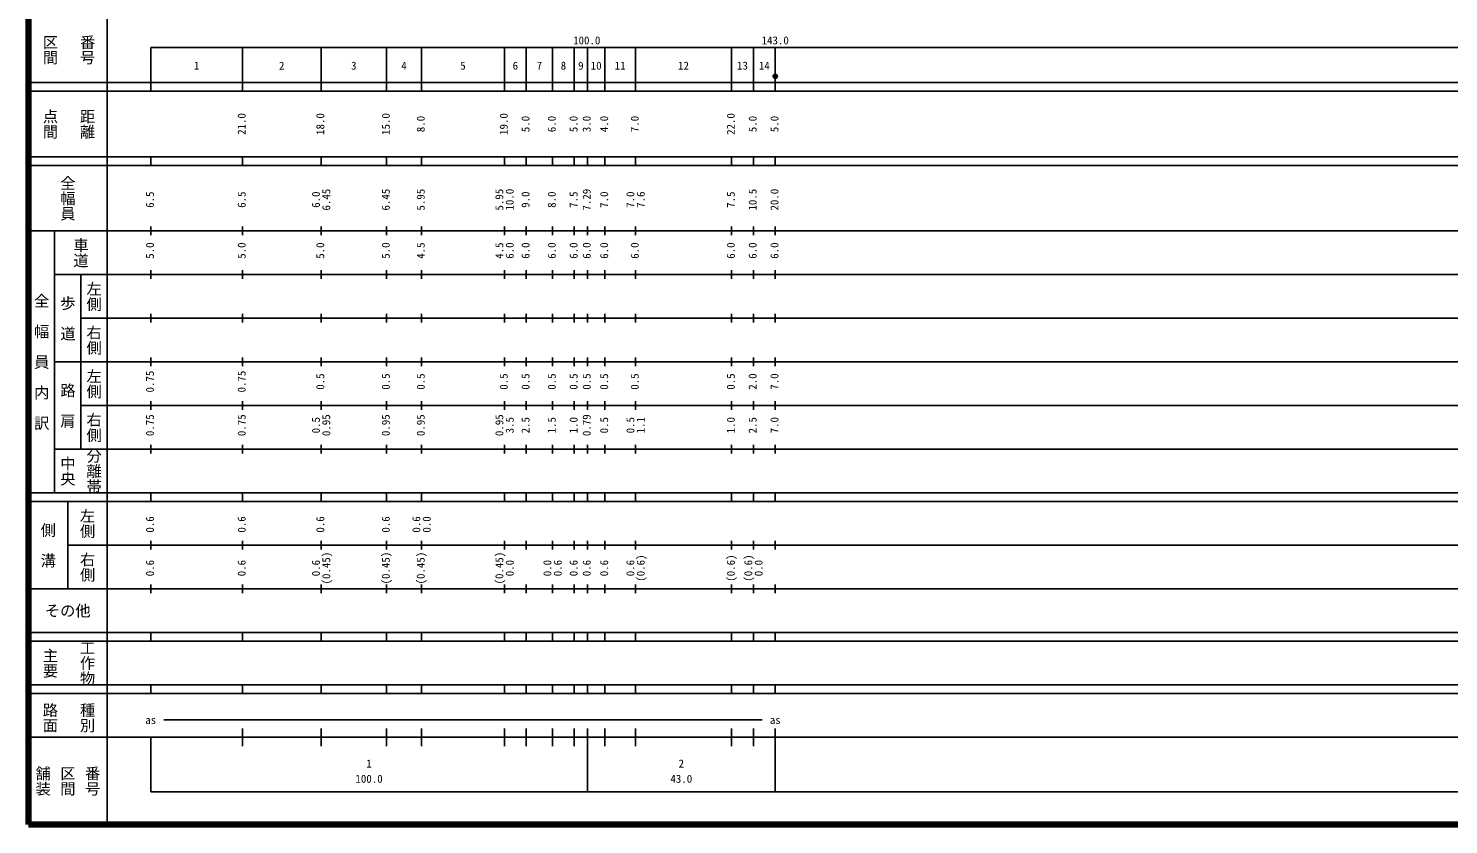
# Model space of a CAD drawing. Units: millimetres on the paper. Extents: x 40 to 680, y 20 to 380.
# Drawn here: x 40 to 365.2, y 20 to 202.4 of the extents above; entities that cross this region are included whole.
import ezdxf
from ezdxf.enums import TextEntityAlignment as Align

# ---------------------------------------------------------------- set-up
doc = ezdxf.new("R2010")
doc.units = ezdxf.units.MM
doc.layers.add('M-BGD-EXST', color=7, linetype='Continuous', lineweight=25)
doc.layers.add('M-TTL', color=2, linetype='Continuous', lineweight=140)
doc.styles.add('@ＭＳ ゴシック', font='')
doc.styles.add('ＭＳ ゴシック', font='')
doc.styles.get('@ＭＳ ゴシック').set_extended_font_data('@MS Gothic')
doc.styles.get('ＭＳ ゴシック').set_extended_font_data('MS Gothic')

msp = doc.modelspace()

# ---------------------------------------------------------------- hatches: boundary and pattern name
at = {"layer": 'M-BGD-EXST'}
msp.add_hatch(color=256, dxfattribs=at).paths.add_polyline_path([(211.498, 191.414, 1), (210.498, 191.414, 1)])

# ---------------------------------------------------------------- linework, layer by layer
for p, q in [((58, 370), (58, 20)), ((68, 198), (579, 198)), ((68, 198), (68, 188)), ((89, 188), (89, 198)), ((107, 188), (107, 198)), ((122, 188), (122, 198)), ((130, 188), (130, 198)), ((149, 188), (149, 198)), ((154, 188), (154, 198)), ((160, 188), (160, 198)), ((165, 188), (165, 198)), ((168, 188), (168, 198)), ((172, 188), (172, 198)), ((179, 188), (179, 198)), ((201, 188), (201, 198)), ((206, 188), (206, 198)), ((211, 188), (211, 198)), ((40, 190), (579, 190)), ((40, 188), (579, 188)), ((40, 173), (579, 173)), ((68, 171), (68, 173)), ((89, 171), (89, 173)), ((107, 171), (107, 173)), ((122, 171), (122, 173)), ((130, 171), (130, 173)), ((149, 171), (149, 173)), ((154, 171), (154, 173)), ((160, 171), (160, 173)), ((165, 171), (165, 173)), ((168, 171), (168, 173)), ((172, 171), (172, 173)), ((179, 171), (179, 173)), ((201, 171), (201, 173)), ((206, 171), (206, 173)), ((211, 171), (211, 173)), ((40, 171), (579, 171)), ((68, 155), (68, 157)), ((89, 155), (89, 157)), ((107, 155), (107, 157)), ((122, 155), (122, 157)), ((130, 155), (130, 157)), ((149, 155), (149, 157)), ((154, 155), (154, 157)), ((160, 155), (160, 157)), ((165, 155), (165, 157)), ((168, 155), (168, 157)), ((172, 155), (172, 157)), ((179, 155), (179, 157)), ((201, 155), (201, 157)), ((206, 155), (206, 157)), ((211, 155), (211, 157)), ((40, 156), (579, 156)), ((46, 96), (46, 156)), ((68, 145), (68, 147)), ((89, 145), (89, 147)), ((107, 145), (107, 147)), ((122, 145), (122, 147)), ((130, 145), (130, 147)), ((149, 145), (149, 147)), ((154, 145), (154, 147)), ((160, 145), (160, 147)), ((165, 145), (165, 147)), ((168, 145), (168, 147)), ((172, 145), (172, 147)), ((179, 145), (179, 147)), ((201, 145), (201, 147)), ((206, 145), (206, 147)), ((211, 145), (211, 147)), ((46, 146), (579, 146)), ((52, 146), (52, 106)), ((68, 135), (68, 137)), ((89, 135), (89, 137)), ((107, 135), (107, 137)), ((122, 135), (122, 137)), ((130, 135), (130, 137)), ((149, 135), (149, 137)), ((154, 135), (154, 137)), ((160, 135), (160, 137)), ((165, 135), (165, 137)), ((168, 135), (168, 137)), ((172, 135), (172, 137)), ((179, 135), (179, 137)), ((201, 135), (201, 137)), ((206, 135), (206, 137)), ((211, 135), (211, 137)), ((52, 136), (579, 136)), ((68, 125), (68, 127)), ((89, 125), (89, 127)), ((107, 125), (107, 127)), ((122, 125), (122, 127)), ((130, 125), (130, 127)), ((149, 125), (149, 127)), ((154, 125), (154, 127)), ((160, 125), (160, 127)), ((165, 125), (165, 127)), ((168, 125), (168, 127)), ((172, 125), (172, 127)), ((179, 125), (179, 127)), ((201, 125), (201, 127)), ((206, 125), (206, 127)), ((211, 125), (211, 127)), ((46, 126), (579, 126)), ((52, 116), (579, 116)), ((68, 115), (68, 117)), ((89, 115), (89, 117)), ((107, 115), (107, 117)), ((122, 115), (122, 117)), ((130, 115), (130, 117)), ((149, 115), (149, 117)), ((154, 115), (154, 117)), ((160, 115), (160, 117)), ((165, 115), (165, 117)), ((168, 115), (168, 117)), ((172, 115), (172, 117)), ((179, 115), (179, 117)), ((201, 115), (201, 117)), ((206, 115), (206, 117)), ((211, 115), (211, 117)), ((46, 106), (579, 106)), ((68, 105), (68, 107)), ((89, 105), (89, 107)), ((107, 105), (107, 107)), ((122, 105), (122, 107)), ((130, 105), (130, 107)), ((149, 105), (149, 107)), ((154, 105), (154, 107)), ((160, 105), (160, 107)), ((165, 105), (165, 107)), ((168, 105), (168, 107)), ((172, 105), (172, 107)), ((179, 105), (179, 107)), ((201, 105), (201, 107)), ((206, 105), (206, 107)), ((211, 105), (211, 107)), ((40, 96), (579, 96)), ((68, 94), (68, 96)), ((89, 94), (89, 96)), ((107, 94), (107, 96)), ((122, 94), (122, 96)), ((130, 94), (130, 96)), ((149, 94), (149, 96)), ((154, 94), (154, 96)), ((160, 94), (160, 96)), ((165, 94), (165, 96)), ((168, 94), (168, 96)), ((172, 94), (172, 96)), ((179, 94), (179, 96)), ((201, 94), (201, 96)), ((206, 94), (206, 96)), ((211, 94), (211, 96)), ((40, 94), (579, 94)), ((49, 94), (49, 74)), ((68, 83), (68, 85)), ((89, 83), (89, 85)), ((107, 83), (107, 85)), ((122, 83), (122, 85)), ((130, 83), (130, 85)), ((149, 83), (149, 85)), ((154, 83), (154, 85)), ((160, 83), (160, 85)), ((165, 83), (165, 85)), ((168, 83), (168, 85)), ((172, 83), (172, 85)), ((179, 83), (179, 85)), ((201, 83), (201, 85)), ((206, 83), (206, 85)), ((211, 83), (211, 85)), ((49, 84), (579, 84)), ((68, 73), (68, 75)), ((89, 73), (89, 75)), ((107, 73), (107, 75)), ((122, 73), (122, 75)), ((130, 73), (130, 75)), ((149, 73), (149, 75)), ((154, 73), (154, 75)), ((160, 73), (160, 75)), ((165, 73), (165, 75)), ((168, 73), (168, 75)), ((172, 73), (172, 75)), ((179, 73), (179, 75)), ((201, 73), (201, 75)), ((206, 73), (206, 75)), ((211, 73), (211, 75)), ((40, 74), (579, 74)), ((40, 64), (579, 64)), ((40, 62), (579, 62)), ((68, 62), (68, 64)), ((89, 62), (89, 64)), ((107, 62), (107, 64)), ((122, 62), (122, 64)), ((130, 62), (130, 64)), ((149, 62), (149, 64)), ((154, 62), (154, 64)), ((160, 62), (160, 64)), ((165, 62), (165, 64)), ((168, 62), (168, 64)), ((172, 62), (172, 64)), ((179, 62), (179, 64)), ((201, 62), (201, 64)), ((206, 62), (206, 64)), ((211, 62), (211, 64)), ((40, 52), (579, 52)), ((40, 50), (579, 50)), ((68, 50), (68, 52)), ((89, 50), (89, 52)), ((107, 50), (107, 52)), ((122, 50), (122, 52)), ((130, 50), (130, 52)), ((149, 50), (149, 52)), ((154, 50), (154, 52)), ((160, 50), (160, 52)), ((165, 50), (165, 52)), ((168, 50), (168, 52)), ((172, 50), (172, 52)), ((179, 50), (179, 52)), ((201, 50), (201, 52)), ((206, 50), (206, 52)), ((211, 50), (211, 52)), ((71, 44), (208, 44)), ((40, 40), (579, 40)), ((68, 40), (68, 27.5)), ((89, 38), (89, 42)), ((107, 38), (107, 42)), ((122, 38), (122, 42)), ((130, 38), (130, 42)), ((149, 38), (149, 42)), ((154, 38), (154, 42)), ((160, 38), (160, 42)), ((165, 38), (165, 42)), ((168, 27.5), (168, 42)), ((172, 38), (172, 42)), ((179, 38), (179, 42)), ((201, 38), (201, 42)), ((206, 38), (206, 42)), ((211, 27.5), (211, 42)), ((68, 27.5), (579, 27.5))]:
    msp.add_line(p, q, dxfattribs=at)
msp.add_circle((210.998, 191.414), 0.5, dxfattribs=at)
at = {"layer": 'M-TTL'}
for p, q in [((40, 380), (40, 20)), ((40, 20), (680, 20))]:
    msp.add_line(p, q, dxfattribs=at)

# ---------------------------------------------------------------- texts
at = {"layer": 'M-BGD-EXST', "style": '@ＭＳ ゴシック'}
for s, p in [('区間', (45, 197.5)), ('番号', (53.5, 197.5)), ('点間', (45, 180.5)), ('距離', (53.5, 180.5)), ('全幅員', (49, 163.5)), ('車道', (52, 151)), ('左側', (55, 141)), ('全\u3000幅\u3000員\u3000内\u3000訳', (43, 126)), ('歩\u3000道', (49, 136)), ('右側', (55, 131)), ('左側', (55, 121)), ('路\u3000肩', (49, 116)), ('右側', (55, 111)), ('中央', (49, 101)), ('分離帯', (55, 101)), ('左側', (53.5, 89)), ('側\u3000溝', (44.5, 84)), ('右側', (53.5, 79)), ('主要', (45, 57)), ('工作物', (53.5, 57)), ('路面', (45, 44.5)), ('種別', (53.5, 44.5)), ('舗装', (43.333, 30)), ('区間', (49, 30)), ('番号', (54.667, 30))]:
    msp.add_text(s, height=2.566, rotation=270, dxfattribs=at).set_placement(p, align=Align.MIDDLE_CENTER)
at = {"layer": 'M-BGD-EXST', "style": 'ＭＳ ゴシック'}
for s, p in [('100.0', (167.844, 198.195)), ('143.0', (211, 198.195)), ('1', (78.5, 192.405)), ('2', (98, 192.405)), ('3', (114.5, 192.405)), ('4', (126, 192.405)), ('5', (139.5, 192.405)), ('6', (151.5, 192.405)), ('7', (157, 192.405)), ('8', (162.5, 192.405)), ('9', (166.5, 192.405)), ('10', (170, 192.405)), ('11', (175.5, 192.405)), ('12', (190, 192.405)), ('13', (203.5, 192.405)), ('14', (208.5, 192.405)), ('as', (68, 42.5)), ('as', (211, 42.5)), ('1', (118, 32.523)), ('2', (189.5, 32.523)), ('100.0', (118, 29.033)), ('43.0', (189.5, 29.033))]:
    msp.add_text(s, height=1.833, dxfattribs=at).set_placement(p, align=Align.BOTTOM_CENTER)
for s, p in [('21.0', (90.29, 180.5)), ('18.0', (108.29, 180.5)), ('15.0', (123.29, 180.5)), ('8.0', (131.29, 180.5)), ('19.0', (150.29, 180.5)), ('5.0', (155.29, 180.5)), ('6.0', (161.29, 180.5)), ('5.0', (166.29, 180.5)), ('3.0', (169.29, 180.5)), ('4.0', (173.29, 180.5)), ('7.0', (180.29, 180.5)), ('22.0', (202.29, 180.5)), ('5.0', (207.29, 180.5)), ('5.0', (212.29, 180.5)), ('6.5', (69.29, 163.174)), ('6.5', (90.29, 163.174)), ('6.0', (107.29, 163.174)), ('6.45', (109.66, 163.174)), ('6.45', (123.29, 163.174)), ('5.95', (131.29, 163.174)), ('5.95', (149.29, 163.174)), ('10.0', (151.66, 163.174)), ('9.0', (155.29, 163.174)), ('8.0', (161.29, 163.174)), ('7.5', (166.29, 163.174)), ('7.29', (169.29, 163.174)), ('7.0', (173.29, 163.174)), ('7.0', (179.29, 163.174)), ('7.6', (181.66, 163.174)), ('7.5', (202.29, 163.174)), ('10.5', (207.29, 163.174)), ('20.0', (212.29, 163.174)), ('5.0', (69.29, 151.5)), ('5.0', (90.29, 151.5)), ('5.0', (108.29, 151.5)), ('5.0', (123.29, 151.5)), ('4.5', (131.29, 151.5)), ('4.5', (149.29, 151.5)), ('6.0', (151.66, 151.5)), ('6.0', (155.29, 151.5)), ('6.0', (161.29, 151.5)), ('6.0', (166.29, 151.5)), ('6.0', (169.29, 151.5)), ('6.0', (173.29, 151.5)), ('6.0', (180.29, 151.5)), ('6.0', (202.29, 151.5)), ('6.0', (207.29, 151.5)), ('6.0', (212.29, 151.5)), ('0.75', (69.29, 121.5)), ('0.75', (90.29, 121.5)), ('0.5', (108.29, 121.5)), ('0.5', (123.29, 121.5)), ('0.5', (131.29, 121.5)), ('0.5', (150.29, 121.5)), ('0.5', (155.29, 121.5)), ('0.5', (161.29, 121.5)), ('0.5', (166.29, 121.5)), ('0.5', (169.29, 121.5)), ('0.5', (173.29, 121.5)), ('0.5', (180.29, 121.5)), ('0.5', (202.29, 121.5)), ('2.0', (207.29, 121.5)), ('7.0', (212.29, 121.5)), ('0.75', (69.29, 111.5)), ('0.75', (90.29, 111.5)), ('0.95', (109.66, 111.5)), ('0.95', (123.29, 111.5)), ('0.95', (131.29, 111.5)), ('0.95', (149.29, 111.5)), ('0.79', (169.29, 111.5)), ('0.5', (107.29, 111.5)), ('3.5', (151.66, 111.5)), ('2.5', (155.29, 111.5)), ('1.5', (161.29, 111.5)), ('1.0', (166.29, 111.5)), ('0.5', (173.29, 111.5)), ('0.5', (179.29, 111.5)), ('1.1', (181.66, 111.5)), ('1.0', (202.29, 111.5)), ('2.5', (207.29, 111.5)), ('7.0', (212.29, 111.5)), ('0.6', (69.29, 88.764)), ('0.6', (90.29, 88.764)), ('0.6', (108.29, 88.764)), ('0.6', (123.29, 88.764)), ('0.6', (130.29, 88.764)), ('0.0', (132.66, 88.764)), ('(0.45)', (109.66, 78.764)), ('(0.45)', (123.29, 78.764)), ('(0.45)', (131.29, 78.764)), ('(0.45)', (149.29, 78.764)), ('(0.6)', (181.66, 78.764)), ('(0.6)', (202.29, 78.764)), ('(0.6)', (206.29, 78.764)), ('0.6', (69.29, 78.764)), ('0.6', (90.29, 78.764)), ('0.6', (107.29, 78.764)), ('0.0', (151.66, 78.764)), ('0.0', (160.29, 78.764)), ('0.6', (162.66, 78.764)), ('0.6', (166.29, 78.764)), ('0.6', (169.29, 78.764)), ('0.6', (173.29, 78.764)), ('0.6', (179.29, 78.764)), ('0.0', (208.66, 78.764))]:
    msp.add_text(s, height=1.833, rotation=90, dxfattribs=at).set_placement(p, align=Align.BOTTOM_CENTER)
msp.add_text('その他', height=2.566, dxfattribs=at).set_placement((49, 69), align=Align.MIDDLE_CENTER)

doc.saveas('drawing.dxf')
